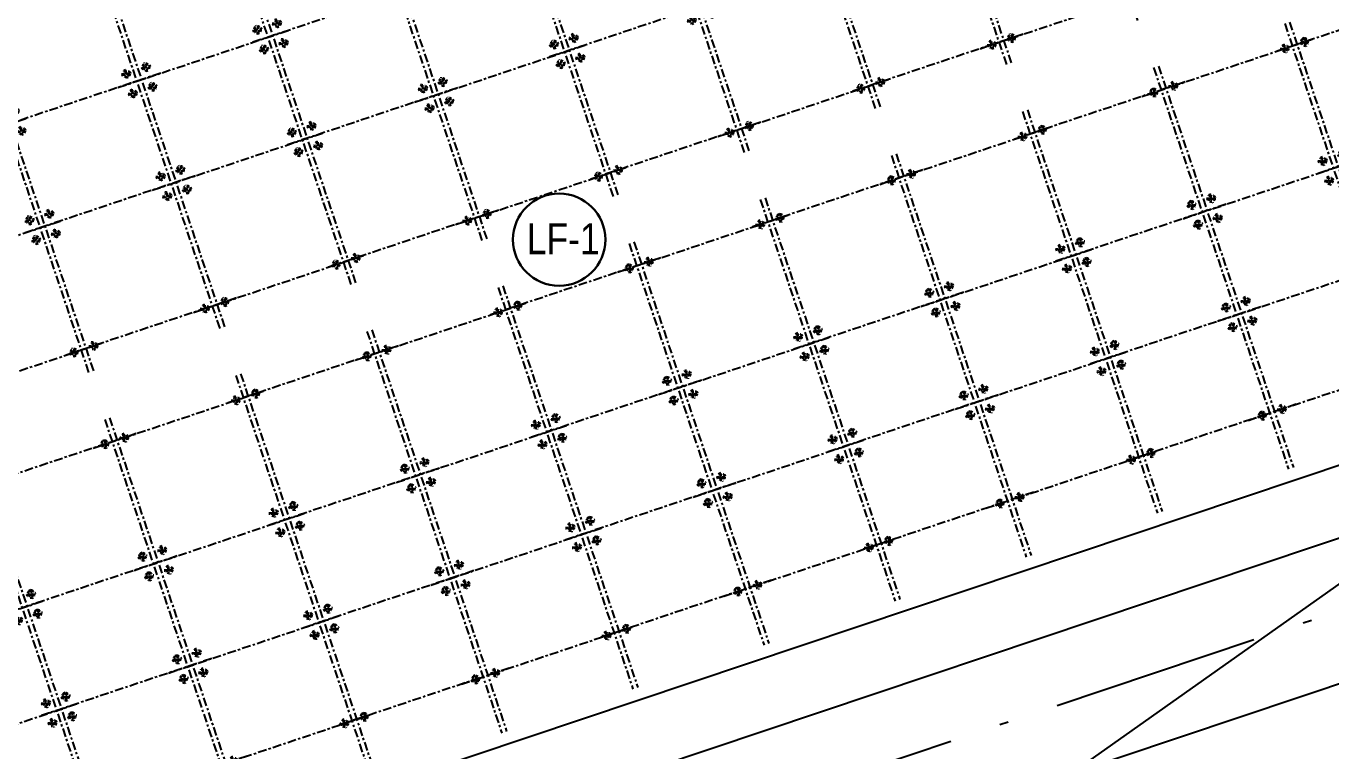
# Model space of a CAD drawing. Header units: metres. Extents: x 568006 to 1139366, y 2064802 to 4131555.
# Drawn here: x 569723.5 to 569780.1, y 2065901.3 to 2065932.8 of the extents above; entities that cross this region are included whole.
import ezdxf
from ezdxf.enums import TextEntityAlignment as Align
from ezdxf.xclip import XClip

# ---------------------------------------------------------------- set-up
doc = ezdxf.new("R2010")
doc.units = ezdxf.units.M
doc.header["$XCLIPFRAME"] = 0
for name, pattern in [('ACAD_ISO10W100', [18.5, 12, -3, 0.5, -3]), ('CENTER', [2, 1.25, -0.25, 0.25, -0.25]), ('CENTER2', [1.125, 0.75, -0.125, 0.125, -0.125]), ('HIDDEN', [0.375, 0.25, -0.125])]:
    doc.linetypes.add(name, pattern=pattern)
doc.layers.get('0').update_dxf_attribs({"linetype": 'CONTINUOUS'})
doc.layers.get('DEFPOINTS').update_dxf_attribs({"color": 152, "linetype": 'CONTINUOUS'})
for name, color, linetype, lineweight in [('-WALL', 4, 'CONTINUOUS', 35), ('A-KY HIEU', 34, 'CONTINUOUS', 20), ('E- RANH GIOI', 1, 'CENTER', 13), ('hung-demlonha', 7, 'CONTINUOUS', 15), ('kata_text', 254, 'CONTINUOUS', 30)]:
    doc.layers.add(name, color=color, linetype=linetype, lineweight=lineweight)
for name, color, linetype in [('01.AXIS', 160, 'CENTER2'), ('CDC.01.AXIS', 160, 'CENTER2'), ('datOlienke', 42, 'CONTINUOUS'), ('ghi_chu', 7, 'CONTINUOUS'), ('LogDg', 7, 'CONTINUOUS'), ('TimDg', 222, 'CONTINUOUS'), ('ViaHeS', 32, 'CONTINUOUS')]:
    doc.layers.add(name, color=color, linetype=linetype)
doc.layers.add('KCS_Plotter', color=11, linetype='CONTINUOUS', plot=False)
doc.styles.add('QH1', font='arialbd.ttf', dxfattribs={"width": 0.8})
doc.styles.add('VNH', font='', dxfattribs={"height": 2.5})
doc.styles.get('VNH').set_extended_font_data('.VnArial NarrowH')

# ---------------------------------------------------------------- blocks, each defined once
blk = doc.blocks.new('A$C33BC4D2A')
at = {"layer": 'A-KY HIEU', "color": 0, "const_width": 1.022}
blk.add_lwpolyline([(14.345, -292.097), (14.345, -4.903), (414.985, -4.903), (414.985, -292.097)], close=True, dxfattribs=at)
at = {"layer": 'DEFPOINTS', "color": 125}
blk.add_lwpolyline([(0, -297), (420, -297), (420, 0), (0, 0)], close=True, dxfattribs=at)
blk = doc.blocks.new('A$C758D662A')
at = {"linetype": 'HIDDEN', "ltscale": 500}
for radius in [300, 200]:
    blk.add_circle((0, 0), radius, dxfattribs=at)
at = {"layer": 'CDC.01.AXIS', "ltscale": 200}
for p, q in [((437, 0), (-437, 0)), ((0, 437), (0, -437))]:
    blk.add_line(p, q, dxfattribs=at)
blk = doc.blocks.new('MAU M1SH')
at = {"layer": '01.AXIS', "ltscale": 500}
for p, q in [((-370, 15724), (-370, -2671)), ((5410, 15724), (5410, -2671)), ((-1468, 14700), (6323, 14700)), ((-1468, 9100), (6323, 9100)), ((-1468, 4400), (6323, 4400)), ((-1575, -100), (6216, -100))]:
    blk.add_line(p, q, dxfattribs=at)
at = {"xscale": 0.5, "yscale": 0.5, "zscale": 0.5}
for p in [(-30, 14700), (5070, 14700), (-30, 9550), (5070, 9550), (-30, 8650), (5070, 8650), (-30, 4850), (5070, 4850), (-30, 3950), (5070, 3950), (-30, -100), (5070, -100)]:
    blk.add_blockref('A$C758D662A', p, dxfattribs=at)
blk = doc.blocks.new('tmbc_khub')
at = {"layer": 'datOlienke'}
blk.add_lwpolyline([(-107.774, 268.195), (-114.214, 271.306), (-225.994, 233.793), (-229.369, 227.393), (-221.165, 198.49), (-215.059, 195.271), (-100.606, 233.681), (-97.566, 239.974)], close=True, dxfattribs=at)
at = {"layer": 'kata_text'}
blk.add_circle((-175.528, 229.685), 2.004, dxfattribs=at)
at = {"layer": 'LogDg'}
for points in [[(-226.964, 196.948, 0.428104), (-216.723, 191.548), (-99.763, 230.799, 0.421043), (-94.785, 241.105), (-104.991, 269.324, 0.407417), (-115.06, 274.187), (-230.015, 235.609, 0.400458), (-235.165, 225.84)], [(-215.799, 185.529, 0.400458), (-220.949, 175.76), (-212.748, 146.869, 0.428104), (-202.507, 141.469), (-29.916, 199.39, 0.421043), (-24.938, 209.695), (-35.144, 237.914, 0.407417), (-45.212, 242.777)]]:
    blk.add_lwpolyline(points, format="xyb", close=True, dxfattribs=at)
at = {"layer": 'TimDg', "linetype": 'ACAD_ISO10W100', "ltscale": 0.75}
blk.add_lwpolyline([(-377.535, 134.416), (-34.22, 249.631, 0.050829), (-28.678, 252.141), (203.834, 387.416)], format="xyb", dxfattribs=at)
at = {"layer": 'ViaHeS'}
blk.add_lwpolyline([(-107.774, 268.195), (-114.214, 271.306), (-225.994, 233.793), (-229.369, 227.393), (-221.165, 198.49), (-215.059, 195.271), (-100.606, 233.681), (-97.566, 239.974)], close=True, dxfattribs=at)
at = {"layer": '-WALL'}
for p, xscale, yscale, zscale, rotation in [((-160.553, 252.38), -0.0009999999999999992, 0.0009999999999999992, 0.001, 198.5514994859781), ((-161.463, 252.075), 0.001000000000000001, 0.001000000000000001, 0.001000000000000001, 198.5514993975344), ((-171.929, 248.562), -0.0009999999999999992, 0.0009999999999999992, 0.001, 198.5514994859781), ((-172.84, 248.257), 0.001000000000000001, 0.001000000000000001, 0.001000000000000001, 198.5514993975344), ((-183.306, 244.744), -0.0009999999999999992, 0.0009999999999999992, 0.001, 198.5514994859781), ((-184.216, 244.439), 0.001000000000000001, 0.001000000000000001, 0.001000000000000001, 198.5514993975344), ((-194.682, 240.926), -0.0009999999999999992, 0.0009999999999999992, 0.001, 198.5514994859781), ((-195.593, 240.621), 0.001000000000000001, 0.001000000000000001, 0.001000000000000001, 198.5514993975344), ((-206.059, 237.109), -0.0009999999999999992, 0.0009999999999999992, 0.001, 198.5514994859781), ((-133.709, 225.947), -0.0009999999999999998, 0.0009999999999999998, 0.0009999999999999998, 18.55150144370499), ((-144.175, 222.435), 0.0009999999999999998, 0.0009999999999999998, 0.0009999999999999998, 18.55149961148334), ((-145.085, 222.129), -0.0009999999999999998, 0.0009999999999999998, 0.0009999999999999998, 18.55150144370499), ((-155.551, 218.617), 0.001, 0.001, 0.001, 18.55133269499816), ((-156.462, 218.311), -0.001, 0.001, 0.001, 18.55133278344179), ((-166.928, 214.799), 0.001, 0.001, 0.001, 18.55133269499816), ((-167.838, 214.493), -0.001, 0.001, 0.001, 18.55133278344179), ((-178.304, 210.981), 0.0009999999999999998, 0.0009999999999999998, 0.0009999999999999998, 18.55149961148334), ((-179.214, 210.675), -0.0009999999999999998, 0.0009999999999999998, 0.0009999999999999998, 18.55150144370499), ((-189.681, 207.163), 0.0009999999999999998, 0.0009999999999999998, 0.0009999999999999998, 18.55149961148334), ((-190.591, 206.858), -0.0009999999999999998, 0.0009999999999999998, 0.0009999999999999998, 18.55150144370499), ((-201.057, 203.345), 0.0009999999999999998, 0.0009999999999999998, 0.0009999999999999998, 18.55149988362809)]:
    blk.add_blockref('MAU M1SH', p, dxfattribs=dict(at, xscale=xscale, yscale=yscale, zscale=zscale, rotation=rotation))
at = {"layer": 'hung-demlonha', "color": 7, "ltscale": 5, "style": 'QH1', "width": 0.65}
for tag, p in [('BT04', (-109.598, 191.643)), ('BT06', (-305.798, 171.199)), ('BT05', (-282.572, 137.244))]:
    blk.add_attdef(tag, text='', height=3.96, rotation=0, dxfattribs=at).set_placement(p, align=Align.CENTER)
at = {"layer": 'kata_text', "insert": (-176.933, 230.396), "char_height": 1.344, "width": 17.72856, "attachment_point": 1, "style": 'VNH'}
blk.add_mtext('LF-1', dxfattribs=at)

msp = doc.modelspace()

# ---------------------------------------------------------------- linework, layer by layer
at = {"layer": 'KCS_Plotter', "extrusion": (-2.4685e-06, 4.62064e-06, 1)}
msp.add_line((569313.502, 2065578.308, 0), (570201.523, 2066206.266, 0), dxfattribs=at)

# ---------------------------------------------------------------- block references
at = {"layer": 'E- RANH GIOI', "extrusion": (-2.4685e-06, 4.62064e-06, 1), "xscale": 2.114336868039268, "yscale": 2.114336868039268, "zscale": 2.114336868039268}
msp.add_blockref('A$C33BC4D2A', (569313.502, 2066206.266, 8.139), dxfattribs=at)

# ---------------------------------------------------------------- next in the draw order: block references
at = {"layer": 'ghi_chu'}
ref = msp.add_blockref('tmbc_khub', (569922.191, 2065693.817), dxfattribs=at)
XClip(ref).set_block_clipping_path([(-391.9901366149, 0), (0, 477.830198009)])

doc.saveas('drawing.dxf')
